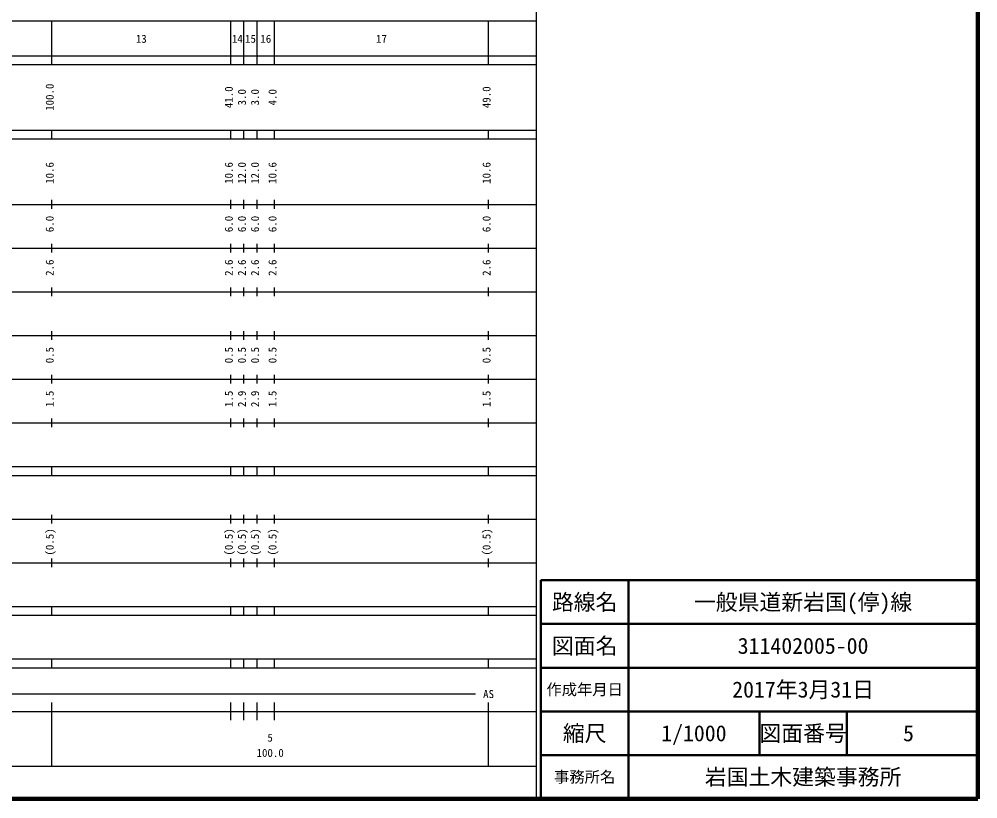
# Model space of a CAD drawing. Units: millimetres on the paper, enlarged 1000 times. Extents: x 40000 to 680000, y 20000 to 380000.
# Drawn here: x 460548 to 680000, y 20000 to 198357 of the extents above; entities that cross this region are included whole.
import ezdxf
from ezdxf.enums import TextEntityAlignment as Align

# ---------------------------------------------------------------- set-up
doc = ezdxf.new("R2010")
doc.units = ezdxf.units.MM
doc.header["$LTSCALE"] = 1000
for name, color, linetype, lineweight in [('M-TTL', 2, 'Continuous', 140), ('M-TTL-BAND', 7, 'Continuous', 25), ('M-TTL-FRAM', 2, 'Continuous', 50), ('M-TTL-LINE', 7, 'Continuous', 50)]:
    doc.layers.add(name, color=color, linetype=linetype, lineweight=lineweight)
doc.layers.add('M-TTL-TXT', color=7, linetype='Continuous')
doc.styles.add('ＭＳ ゴシック', font='')
doc.styles.get('ＭＳ ゴシック').set_extended_font_data('MS Gothic')

msp = doc.modelspace()

# ---------------------------------------------------------------- linework, layer by layer
at = {"layer": 'M-TTL'}
for p, q in [((680000, 20000), (680000, 380000)), ((40000, 20000), (680000, 20000))]:
    msp.add_line(p, q, dxfattribs=at)
at = {"layer": 'M-TTL-BAND'}
for p, q in [((579000, 20000), (579000, 370000)), ((68000, 198000), (579000, 198000)), ((468000, 188000), (468000, 198000)), ((509000, 188000), (509000, 198000)), ((512000, 188000), (512000, 198000)), ((515000, 188000), (515000, 198000)), ((519000, 188000), (519000, 198000)), ((568000, 188000), (568000, 198000)), ((40000, 190000), (579000, 190000)), ((40000, 188000), (579000, 188000)), ((40000, 173000), (579000, 173000)), ((468000, 171000), (468000, 173000)), ((509000, 171000), (509000, 173000)), ((512000, 171000), (512000, 173000)), ((515000, 171000), (515000, 173000)), ((519000, 171000), (519000, 173000)), ((568000, 171000), (568000, 173000)), ((40000, 171000), (579000, 171000)), ((40000, 156000), (579000, 156000)), ((468000, 155000), (468000, 157000)), ((509000, 155000), (509000, 157000)), ((512000, 155000), (512000, 157000)), ((515000, 155000), (515000, 157000)), ((519000, 155000), (519000, 157000)), ((568000, 155000), (568000, 157000)), ((46000, 146000), (579000, 146000)), ((468000, 145000), (468000, 147000)), ((509000, 145000), (509000, 147000)), ((512000, 145000), (512000, 147000)), ((515000, 145000), (515000, 147000)), ((519000, 145000), (519000, 147000)), ((568000, 145000), (568000, 147000)), ((468000, 135000), (468000, 137000)), ((509000, 135000), (509000, 137000)), ((512000, 135000), (512000, 137000)), ((515000, 135000), (515000, 137000)), ((519000, 135000), (519000, 137000)), ((568000, 135000), (568000, 137000)), ((52000, 136000), (579000, 136000)), ((46000, 126000), (579000, 126000)), ((468000, 125000), (468000, 127000)), ((509000, 125000), (509000, 127000)), ((512000, 125000), (512000, 127000)), ((515000, 125000), (515000, 127000)), ((519000, 125000), (519000, 127000)), ((568000, 125000), (568000, 127000)), ((468000, 115000), (468000, 117000)), ((509000, 115000), (509000, 117000)), ((512000, 115000), (512000, 117000)), ((515000, 115000), (515000, 117000)), ((519000, 115000), (519000, 117000)), ((568000, 115000), (568000, 117000)), ((52000, 116000), (579000, 116000)), ((56750, 106000), (579000, 106000)), ((468000, 105000), (468000, 107000)), ((509000, 105000), (509000, 107000)), ((512000, 105000), (512000, 107000)), ((515000, 105000), (515000, 107000)), ((519000, 105000), (519000, 107000)), ((568000, 105000), (568000, 107000)), ((56750, 96000), (579000, 96000)), ((468000, 94000), (468000, 96000)), ((509000, 94000), (509000, 96000)), ((512000, 94000), (512000, 96000)), ((515000, 94000), (515000, 96000)), ((519000, 94000), (519000, 96000)), ((568000, 94000), (568000, 96000)), ((40000, 94000), (579000, 94000)), ((49000, 84000), (579000, 84000)), ((468000, 83000), (468000, 85000)), ((509000, 83000), (509000, 85000)), ((512000, 83000), (512000, 85000)), ((515000, 83000), (515000, 85000)), ((519000, 83000), (519000, 85000)), ((568000, 83000), (568000, 85000)), ((468000, 73000), (468000, 75000)), ((509000, 73000), (509000, 75000)), ((512000, 73000), (512000, 75000)), ((515000, 73000), (515000, 75000)), ((519000, 73000), (519000, 75000)), ((568000, 73000), (568000, 75000)), ((40000, 74000), (579000, 74000)), ((40000, 64000), (579000, 64000)), ((468000, 62000), (468000, 64000)), ((509000, 62000), (509000, 64000)), ((512000, 62000), (512000, 64000)), ((515000, 62000), (515000, 64000)), ((519000, 62000), (519000, 64000)), ((568000, 62000), (568000, 64000)), ((55250, 62000), (579000, 62000)), ((55250, 52000), (579000, 52000)), ((468000, 50000), (468000, 52000)), ((509000, 50000), (509000, 52000)), ((512000, 50000), (512000, 52000)), ((515000, 50000), (515000, 52000)), ((519000, 50000), (519000, 52000)), ((568000, 50000), (568000, 52000)), ((40000, 50000), (579000, 50000)), ((71000, 44000), (565000, 44000)), ((468000, 27500), (468000, 42000)), ((509000, 38000), (509000, 42000)), ((512000, 38000), (512000, 42000)), ((515000, 38000), (515000, 42000)), ((519000, 38000), (519000, 42000)), ((568000, 27500), (568000, 42000)), ((40000, 40000), (579000, 40000)), ((68000, 27500), (579000, 27500))]:
    msp.add_line(p, q, dxfattribs=at)
at = {"layer": 'M-TTL-FRAM'}
for p, q in [((680000, 70000), (580000, 70000)), ((580000, 70000), (580000, 20000))]:
    msp.add_line(p, q, dxfattribs=at)
at = {"layer": 'M-TTL-LINE'}
for p, q in [((600000, 70000), (600000, 20000)), ((680000, 60000), (580000, 60000)), ((680000, 50000), (580000, 50000)), ((680000, 40000), (580000, 40000)), ((680000, 30000), (580000, 30000))]:
    msp.add_line(p, q, dxfattribs=at)
for points in [[(630000, 40000), (630000, 37500), (630000, 32500), (630000, 30000)], [(650000, 40000), (650000, 37500), (650000, 32500), (650000, 30000)]]:
    msp.add_lwpolyline(points, dxfattribs=at)

# ---------------------------------------------------------------- texts
at = {"layer": 'M-TTL-BAND', "style": 'ＭＳ ゴシック'}
for s, p in [('13', (488500, 192405)), ('14', (510500, 192405)), ('15', (513500, 192405)), ('16', (517000, 192405)), ('17', (543500, 192405)), ('AS', (568000, 42500)), ('5', (518000, 32523)), ('100.0', (518000, 29033))]:
    msp.add_text(s, height=1833, dxfattribs=at).set_placement(p, align=Align.BOTTOM_CENTER)
for s, p in [('100.0', (469000, 180500)), ('41.0', (510000, 180500)), ('3.0', (513000, 180500)), ('3.0', (516000, 180500)), ('4.0', (520000, 180500)), ('49.0', (569000, 180500)), ('10.6', (469000, 163174)), ('10.6', (510000, 163174)), ('12.0', (513000, 163174)), ('12.0', (516000, 163174)), ('10.6', (520000, 163174)), ('10.6', (569000, 163174)), ('6.0', (469000, 151500)), ('6.0', (510000, 151500)), ('6.0', (513000, 151500)), ('6.0', (516000, 151500)), ('6.0', (520000, 151500)), ('6.0', (569000, 151500)), ('2.6', (469000, 141500)), ('2.6', (510000, 141500)), ('2.6', (513000, 141500)), ('2.6', (516000, 141500)), ('2.6', (520000, 141500)), ('2.6', (569000, 141500)), ('0.5', (469000, 121500)), ('0.5', (510000, 121500)), ('0.5', (513000, 121500)), ('0.5', (516000, 121500)), ('0.5', (520000, 121500)), ('0.5', (569000, 121500)), ('1.5', (469000, 111500)), ('1.5', (510000, 111500)), ('2.9', (513000, 111500)), ('2.9', (516000, 111500)), ('1.5', (520000, 111500)), ('1.5', (569000, 111500)), ('(0.5)', (469000, 78764)), ('(0.5)', (510000, 78764)), ('(0.5)', (513000, 78764)), ('(0.5)', (516000, 78764)), ('(0.5)', (520000, 78764)), ('(0.5)', (569000, 78764))]:
    msp.add_text(s, height=1833, rotation=90, dxfattribs=at).set_placement(p, align=Align.BOTTOM_CENTER)
at = {"layer": 'M-TTL-TXT', "style": 'ＭＳ ゴシック'}
for s, height, p in [('路線名', 3666, (590000, 65000)), ('路線名', 3666, (590000, 65000)), ('一般県道新岩国(停)線', 3666, (640000, 65000)), ('図面名', 3666, (590000, 55000)), ('図面名', 3666, (590000, 55000)), ('311402005-00', 3666, (640000, 55000)), ('作成年月日', 2566, (590000, 45000)), ('作成年月日', 2566, (590000, 45000)), ('2017年3月31日', 3666, (640000, 45000)), ('縮尺', 3666, (590000, 35000)), ('縮尺', 3666, (590000, 35000)), ('図面番号', 3666, (640000, 35000)), ('図面番号', 3666, (640000, 35000)), ('1/1000', 3666, (615000, 35000)), ('5', 3666, (664125, 35000)), ('事務所名', 2566, (590000, 25000)), ('事務所名', 2566, (590000, 25000)), ('岩国土木建築事務所', 3666, (640000, 25000))]:
    msp.add_text(s, height=height, dxfattribs=at).set_placement(p, align=Align.MIDDLE_CENTER)

doc.saveas('drawing.dxf')
